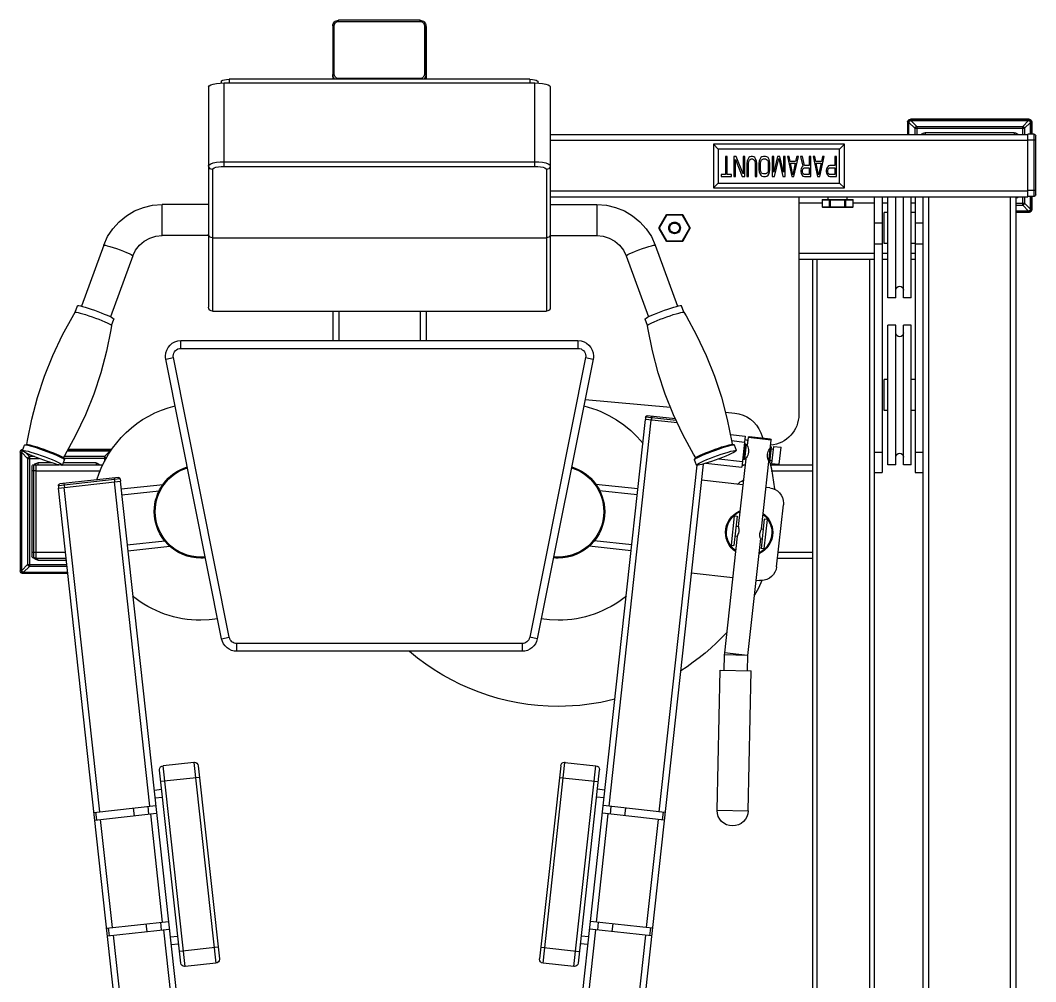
# Model space of a CAD drawing. Header units: millimetres. Extents: x 24547 to 62889, y 34568 to 56011.
# Drawn here: x 42388 to 43145, y 47737 to 48455 of the extents above; entities that cross this region are included whole.
import ezdxf

# ---------------------------------------------------------------- set-up
doc = ezdxf.new("R2010")
doc.units = ezdxf.units.MM

# ---------------------------------------------------------------- blocks, each defined once
blk = doc.blocks.new('A$C09155A46')
for points in [[(194.34, 1190.45), (194.41, 1191.13), (194.62, 1191.8), (194.95, 1192.41), (195.4, 1192.94), (195.94, 1193.39), (196.57, 1193.71), (197.26, 1193.91), (197.96, 1193.98)], [(248.69, 1193.98), (197.96, 1193.98)], [(197.96, 1193.27), (197.96, 1193.98)], [(248.69, 1193.98), (249.39, 1193.91), (250.07, 1193.71), (250.71, 1193.39), (251.26, 1192.94), (251.7, 1192.41), (252.04, 1191.8), (252.23, 1191.14), (252.31, 1190.45)], [(248.69, 1193.27), (248.69, 1193.98)], [(194.34, 1190.45), (194.39, 1190.53), (194.53, 1190.6), (194.74, 1190.65), (195.01, 1190.69), (195.31, 1190.7)], [(194.34, 1190.45), (194.34, 1159.75)], [(195.31, 1190.7), (195.36, 1191.2), (195.51, 1191.68), (195.76, 1192.12), (196.09, 1192.51), (196.49, 1192.83), (196.95, 1193.07), (197.44, 1193.22), (197.96, 1193.27)], [(195.31, 1160.37), (195.31, 1190.7)], [(197.96, 1193.27), (248.69, 1193.27)], [(248.69, 1193.27), (249.2, 1193.22), (249.71, 1193.07), (250.16, 1192.83), (250.57, 1192.51), (250.89, 1192.12), (251.14, 1191.68), (251.3, 1191.2), (251.35, 1190.7)], [(251.35, 1190.7), (251.35, 1160.37)], [(251.35, 1190.7), (251.65, 1190.69), (251.91, 1190.65), (252.13, 1190.6), (252.26, 1190.53), (252.31, 1190.45)], [(252.26, 1190.89), (252.31, 1190.76)], [(252.31, 1190.76), (252.4, 1189.98)], [(252.31, 1190.45), (252.31, 1159.75)], [(252.4, 1189.98), (252.4, 1157.31)], [(124.99, 1156.06), (125.23, 1156.45), (125.91, 1156.8), (126.98, 1157.07), (128.33, 1157.25), (129.83, 1157.31)], [(124.99, 1156.06), (124.99, 1155.01)], [(317.03, 1157.31), (129.83, 1157.31)], [(129.83, 1157.31), (129.83, 1155.07)], [(194.34, 1160.12), (194.39, 1160.2), (194.53, 1160.27), (194.74, 1160.33), (195.01, 1160.36), (195.31, 1160.37)], [(195.83, 1157.31), (195.4, 1157.64), (194.95, 1158.18), (194.62, 1158.78), (194.41, 1159.44), (194.34, 1160.12)], [(194.47, 1158.84), (194.34, 1159.75)], [(194.43, 1159.04), (194.43, 1157.31)], [(195.37, 1157.31), (194.83, 1158), (194.47, 1158.84)], [(195.4, 1157.31), (195.28, 1157.43)], [(197.96, 1157.8), (197.44, 1157.85), (196.95, 1158), (196.49, 1158.24), (196.09, 1158.56), (195.76, 1158.95), (195.51, 1159.39), (195.36, 1159.87), (195.31, 1160.37)], [(248.69, 1157.8), (197.96, 1157.8)], [(197.96, 1157.8), (197.96, 1157.31)], [(251.35, 1160.37), (251.3, 1159.87), (251.14, 1159.39), (250.89, 1158.95), (250.57, 1158.56), (250.16, 1158.24), (249.71, 1158), (249.2, 1157.85), (248.69, 1157.8)], [(248.69, 1157.8), (248.69, 1157.31)], [(252.31, 1160.12), (252.23, 1159.44), (252.04, 1158.78), (251.7, 1158.18), (251.24, 1157.64), (250.83, 1157.31)], [(252.31, 1159.75), (252.18, 1158.84), (251.83, 1158), (251.28, 1157.31)], [(251.35, 1160.37), (251.65, 1160.36), (251.91, 1160.33), (252.13, 1160.27), (252.26, 1160.2), (252.31, 1160.12)], [(252.4, 1159.66), (252.31, 1158.88), (252.05, 1158.14), (251.61, 1157.48), (251.44, 1157.31)], [(317.03, 1157.31), (318.51, 1157.25), (319.86, 1157.07), (320.93, 1156.8), (321.61, 1156.45), (321.86, 1156.06)], [(317.03, 1157.31), (317.03, 1155.07)], [(321.86, 1156.06), (321.86, 1155.01)], [(117.14, 1152.57), (117.47, 1153.22), (118.44, 1153.82), (119.97, 1154.34), (121.97, 1154.73), (124.3, 1154.99), (126.8, 1155.07)], [(117.14, 1152.57), (117.14, 1015.51)], [(126.8, 1155.07), (320.03, 1155.07)], [(126.8, 1103.12), (126.8, 1155.07)], [(320.03, 1155.07), (322.53, 1154.99), (324.86, 1154.73), (326.87, 1154.34), (328.41, 1153.82), (329.37, 1153.22), (329.69, 1152.57)], [(320.03, 1103.12), (320.03, 1155.07)], [(329.69, 1152.57), (329.69, 1015.51)], [(551.91, 1130.76), (552.04, 1131.44), (552.42, 1131.99), (552.97, 1132.36), (553.65, 1132.5)], [(552.59, 1130.76), (551.91, 1130.76)], [(551.91, 1130.76), (551.91, 1122.84)], [(552.59, 1130.76), (552.67, 1131.18), (552.9, 1131.51), (553.24, 1131.74), (553.65, 1131.82)], [(552.59, 1130.76), (552.59, 1122.84)], [(552.78, 1130.5), (552.83, 1130.86), (552.99, 1131.17), (553.24, 1131.42), (553.55, 1131.58), (553.91, 1131.64)], [(627.47, 1132.5), (553.65, 1132.5)], [(553.65, 1132.5), (553.65, 1131.82)], [(553.65, 1131.82), (627.47, 1131.82)], [(553.91, 1131.64), (627.21, 1131.64)], [(553.91, 1131.64), (557.59, 1127.96)], [(627.21, 1131.64), (623.52, 1127.96)], [(627.21, 1131.64), (627.57, 1131.58), (627.89, 1131.42), (628.12, 1131.17), (628.28, 1130.86), (628.34, 1130.5)], [(627.47, 1132.5), (628.15, 1132.36), (628.7, 1131.99), (629.06, 1131.44), (629.2, 1130.76)], [(627.47, 1131.82), (627.47, 1132.5)], [(627.47, 1131.82), (627.88, 1131.74), (628.21, 1131.51), (628.44, 1131.18), (628.52, 1130.76)], [(629.2, 1130.76), (628.52, 1130.76)], [(628.52, 1130.76), (628.52, 1123.13)], [(629.2, 1130.76), (629.2, 1123.13)], [(552.78, 1130.5), (556.45, 1126.82)], [(552.78, 1122.84), (552.78, 1130.5)], [(556.45, 1126.82), (556.54, 1127.16), (556.71, 1127.45), (556.96, 1127.7), (557.26, 1127.88), (557.59, 1127.96)], [(556.45, 1126.82), (624.66, 1126.82)], [(556.45, 1126.82), (556.45, 1122.84)], [(557.59, 1127.96), (623.52, 1127.96)], [(557.59, 1127.96), (557.59, 1122.84)], [(623.52, 1127.96), (623.69, 1127.93), (623.86, 1127.88), (624, 1127.8), (624.16, 1127.7), (624.29, 1127.59), (624.41, 1127.45), (624.5, 1127.31), (624.58, 1127.16), (624.63, 1126.99), (624.66, 1126.82)], [(623.52, 1122.84), (623.52, 1127.96)], [(628.34, 1130.5), (624.66, 1126.82)], [(624.66, 1126.82), (624.66, 1122.84)], [(628.34, 1123.13), (628.34, 1130.5)], [(626.79, 1122.84), (329.69, 1122.84)], [(626.79, 1119.21), (329.69, 1119.21)], [(560.68, 1122.84), (561.07, 1123.34), (561.57, 1123.73), (562.15, 1123.97), (562.78, 1124.05)], [(618.33, 1124.05), (562.78, 1124.05)], [(562.78, 1124.05), (562.78, 1122.84)], [(618.33, 1124.05), (618.96, 1123.97), (619.54, 1123.73), (620.04, 1123.34), (620.42, 1122.84)], [(618.33, 1124.05), (618.33, 1122.84)], [(626.79, 1084.19), (626.79, 1123.13)], [(630.66, 1123.13), (626.79, 1123.13)], [(631.62, 1119.51), (626.79, 1119.51)], [(630.66, 1084.48), (630.66, 1123.13)], [(630.66, 1123.13), (631.03, 1123.06), (631.34, 1122.85), (631.55, 1122.54), (631.62, 1122.16)], [(631.62, 1085.45), (631.62, 1122.16)], [(512.61, 1116.94), (431.14, 1116.94)], [(431.14, 1116.94), (431.14, 1089.78)], [(434.16, 1113.92), (431.14, 1116.94)], [(509.59, 1113.92), (434.16, 1113.92)], [(434.16, 1113.92), (434.16, 1092.79)], [(509.59, 1113.92), (512.61, 1116.94)], [(509.59, 1092.79), (509.59, 1113.92)], [(512.61, 1089.78), (512.61, 1116.94)], [(117.14, 1103.58), (117.47, 1104.22), (118.44, 1104.82), (119.97, 1105.34), (121.97, 1105.74), (124.3, 1105.99), (126.8, 1106.08)], [(126.8, 1106.08), (320.03, 1106.08)], [(320.03, 1106.08), (322.53, 1105.99), (324.86, 1105.74), (326.87, 1105.34), (328.41, 1104.82), (329.37, 1104.22), (329.69, 1103.58)], [(439.76, 1109.4), (438.74, 1109.4)], [(438.74, 1109.4), (438.74, 1098.17)], [(439.76, 1098.17), (439.76, 1109.4)], [(445.37, 1109.4), (443.85, 1109.4)], [(443.85, 1109.4), (443.85, 1096.84)], [(444.86, 1107.53), (449.11, 1096.84)], [(444.86, 1096.84), (444.86, 1107.53)], [(449.63, 1098.44), (445.37, 1109.4)], [(450.65, 1109.4), (449.63, 1109.4)], [(449.63, 1109.4), (449.63, 1098.44)], [(450.65, 1096.84), (450.65, 1109.4)], [(452.18, 1106.46), (452.01, 1105.12)], [(452.52, 1107.53), (452.18, 1106.46)], [(453.2, 1108.59), (452.52, 1107.53)], [(453.03, 1105.12), (453.2, 1106.19)], [(453.87, 1109.13), (453.2, 1108.59)], [(453.2, 1106.19), (453.54, 1106.99)], [(453.54, 1106.99), (454.04, 1107.53)], [(454.73, 1109.4), (453.87, 1109.13)], [(454.04, 1107.53), (454.73, 1107.79)], [(455.41, 1109.4), (454.73, 1109.4)], [(454.73, 1107.79), (455.41, 1107.79)], [(456.26, 1109.13), (455.41, 1109.4)], [(455.41, 1107.79), (456.09, 1107.53)], [(456.09, 1107.53), (456.6, 1106.99)], [(456.93, 1108.59), (456.26, 1109.13)], [(456.6, 1106.99), (456.93, 1106.19)], [(457.62, 1107.53), (456.93, 1108.59)], [(456.93, 1106.19), (457.1, 1105.12)], [(457.96, 1106.46), (457.62, 1107.53)], [(458.13, 1105.12), (457.96, 1106.46)], [(459.66, 1106.46), (459.49, 1105.12)], [(460.01, 1107.53), (459.66, 1106.46)], [(460.68, 1108.59), (460.01, 1107.53)], [(460.51, 1105.12), (460.68, 1106.19)], [(461.36, 1109.13), (460.68, 1108.59)], [(460.68, 1106.19), (461.02, 1106.99)], [(461.02, 1106.99), (461.53, 1107.53)], [(462.21, 1109.4), (461.36, 1109.13)], [(461.53, 1107.53), (462.21, 1107.79)], [(463.57, 1109.4), (462.21, 1109.4)], [(462.21, 1107.79), (463.57, 1107.79)], [(464.42, 1109.13), (463.57, 1109.4)], [(463.57, 1107.79), (464.25, 1107.53)], [(464.25, 1107.53), (464.76, 1106.99)], [(465.1, 1108.59), (464.42, 1109.13)], [(464.76, 1106.99), (465.1, 1106.19)], [(465.79, 1107.53), (465.1, 1108.59)], [(465.1, 1106.19), (465.28, 1105.12)], [(466.13, 1106.46), (465.79, 1107.53)], [(466.3, 1105.12), (466.13, 1106.46)], [(468.68, 1109.4), (467.65, 1109.4)], [(467.65, 1109.4), (467.65, 1096.84)], [(468.68, 1099.51), (468.68, 1109.4)], [(471.06, 1109.4), (468.68, 1099.51)], [(469.19, 1096.84), (471.74, 1108.06)], [(472.42, 1109.4), (471.06, 1109.4)], [(471.74, 1108.06), (474.29, 1096.84)], [(474.8, 1099.51), (472.42, 1109.4)], [(475.83, 1109.4), (474.8, 1109.4)], [(474.8, 1109.4), (474.8, 1099.51)], [(475.83, 1096.84), (475.83, 1109.4)], [(478.2, 1109.4), (477.18, 1109.4)], [(477.18, 1109.4), (479.9, 1096.84)], [(478.87, 1106.19), (478.2, 1109.4)], [(482.29, 1106.19), (478.87, 1106.19)], [(481.26, 1096.84), (483.98, 1109.4)], [(482.96, 1109.4), (482.29, 1106.19)], [(483.98, 1109.4), (482.96, 1109.4)], [(486.53, 1109.4), (485.35, 1109.4)], [(485.35, 1109.4), (486.87, 1103.25)], [(487.9, 1103.78), (486.53, 1109.4)], [(491.8, 1109.4), (490.79, 1109.4)], [(490.79, 1109.4), (490.79, 1103.78)], [(491.8, 1096.84), (491.8, 1109.4)], [(494.19, 1109.4), (493.17, 1109.4)], [(493.17, 1109.4), (495.89, 1096.84)], [(494.86, 1106.19), (494.19, 1109.4)], [(498.28, 1106.19), (494.86, 1106.19)], [(497.25, 1096.84), (499.97, 1109.4)], [(498.95, 1109.4), (498.28, 1106.19)], [(499.97, 1109.4), (498.95, 1109.4)], [(507.62, 1109.4), (506.61, 1109.4)], [(506.61, 1109.4), (506.61, 1103.78)], [(507.62, 1096.84), (507.62, 1109.4)], [(119.56, 1101.24), (118.82, 1101.36), (118.14, 1101.69), (117.61, 1102.2), (117.26, 1102.85), (117.14, 1103.58)], [(119.56, 1101.24), (119.81, 1101.73), (120.53, 1102.18), (121.69, 1102.57), (123.18, 1102.86), (124.93, 1103.05), (126.8, 1103.12)], [(119.56, 1101.24), (119.56, 1013.09)], [(126.8, 1103.12), (320.03, 1103.12)], [(320.03, 1103.12), (321.91, 1103.05), (323.67, 1102.86), (325.16, 1102.57), (326.31, 1102.18), (327.04, 1101.73), (327.29, 1101.24)], [(329.69, 1103.58), (329.58, 1102.85), (329.24, 1102.2), (328.71, 1101.69), (328.03, 1101.36), (327.29, 1101.24)], [(327.29, 1101.24), (327.29, 1013.09)], [(452.01, 1105.12), (452.01, 1096.84)], [(453.03, 1096.84), (453.03, 1105.12)], [(457.1, 1105.12), (457.1, 1096.84)], [(458.13, 1096.84), (458.13, 1105.12)], [(459.49, 1105.12), (459.49, 1101.11)], [(459.49, 1101.11), (459.66, 1099.78)], [(459.66, 1099.78), (460.01, 1098.71)], [(460.51, 1101.11), (460.51, 1105.12)], [(460.68, 1100.04), (460.51, 1101.11)], [(461.02, 1099.24), (460.68, 1100.04)], [(461.53, 1098.71), (461.02, 1099.24)], [(464.76, 1099.24), (464.25, 1098.71)], [(465.1, 1100.04), (464.76, 1099.24)], [(465.28, 1101.11), (465.1, 1100.04)], [(465.28, 1105.12), (465.28, 1101.11)], [(465.79, 1098.71), (466.13, 1099.78)], [(466.13, 1099.78), (466.3, 1101.11)], [(466.3, 1101.11), (466.3, 1105.12)], [(479.06, 1105.12), (482.1, 1105.12)], [(480.58, 1097.9), (479.06, 1105.12)], [(482.1, 1105.12), (480.58, 1097.9)], [(485.68, 1101.65), (485.51, 1100.85)], [(485.51, 1100.85), (485.51, 1099.78)], [(485.51, 1099.78), (485.68, 1098.97)], [(486.19, 1102.72), (485.68, 1101.65)], [(486.87, 1103.25), (486.19, 1102.72)], [(486.53, 1100.58), (486.7, 1101.38)], [(486.53, 1099.78), (486.53, 1100.58)], [(486.7, 1098.97), (486.53, 1099.78)], [(486.7, 1101.38), (487.05, 1101.92)], [(487.05, 1101.92), (487.56, 1102.18)], [(487.56, 1102.18), (490.79, 1102.18)], [(490.79, 1103.78), (487.9, 1103.78)], [(490.79, 1102.18), (490.79, 1098.17)], [(495.05, 1105.12), (498.09, 1105.12)], [(496.57, 1097.9), (495.05, 1105.12)], [(498.09, 1105.12), (496.57, 1097.9)], [(501.5, 1101.65), (501.33, 1100.85)], [(501.33, 1100.85), (501.33, 1099.78)], [(501.33, 1099.78), (501.5, 1098.97)], [(502.01, 1102.72), (501.5, 1101.65)], [(502.69, 1103.52), (502.01, 1102.72)], [(502.35, 1100.58), (502.52, 1101.38)], [(502.35, 1099.78), (502.35, 1100.58)], [(502.52, 1098.97), (502.35, 1099.78)], [(502.52, 1101.38), (502.86, 1101.92)], [(503.54, 1103.78), (502.69, 1103.52)], [(502.86, 1101.92), (503.38, 1102.18)], [(503.38, 1102.18), (506.61, 1102.18)], [(506.61, 1103.78), (503.54, 1103.78)], [(506.61, 1102.18), (506.61, 1098.17)], [(434.16, 1092.79), (431.14, 1089.78)], [(434.16, 1092.79), (509.59, 1092.79)], [(438.74, 1098.17), (436.02, 1098.17)], [(436.02, 1098.17), (436.02, 1096.84)], [(436.02, 1096.84), (442.48, 1096.84)], [(442.48, 1098.17), (439.76, 1098.17)], [(442.48, 1096.84), (442.48, 1098.17)], [(443.85, 1096.84), (444.86, 1096.84)], [(449.11, 1096.84), (450.65, 1096.84)], [(452.01, 1096.84), (453.03, 1096.84)], [(457.1, 1096.84), (458.13, 1096.84)], [(460.01, 1098.71), (460.68, 1097.64)], [(460.68, 1097.64), (461.36, 1097.1)], [(461.36, 1097.1), (462.21, 1096.84)], [(462.21, 1098.44), (461.53, 1098.71)], [(463.57, 1098.44), (462.21, 1098.44)], [(462.21, 1096.84), (463.57, 1096.84)], [(464.25, 1098.71), (463.57, 1098.44)], [(463.57, 1096.84), (464.42, 1097.1)], [(464.42, 1097.1), (465.1, 1097.64)], [(465.1, 1097.64), (465.79, 1098.71)], [(467.65, 1096.84), (469.19, 1096.84)], [(474.29, 1096.84), (475.83, 1096.84)], [(479.9, 1096.84), (481.26, 1096.84)], [(485.68, 1098.97), (486.19, 1097.9)], [(486.19, 1097.9), (486.87, 1097.1)], [(487.05, 1098.44), (486.7, 1098.97)], [(486.87, 1097.1), (487.73, 1096.84)], [(487.56, 1098.17), (487.05, 1098.44)], [(490.79, 1098.17), (487.56, 1098.17)], [(487.73, 1096.84), (491.8, 1096.84)], [(495.89, 1096.84), (497.25, 1096.84)], [(501.5, 1098.97), (502.01, 1097.9)], [(502.01, 1097.9), (502.69, 1097.1)], [(502.86, 1098.44), (502.52, 1098.97)], [(502.69, 1097.1), (503.54, 1096.84)], [(503.38, 1098.17), (502.86, 1098.44)], [(506.61, 1098.17), (503.38, 1098.17)], [(503.54, 1096.84), (507.62, 1096.84)], [(509.59, 1092.79), (512.61, 1089.78)], [(626.79, 1087.83), (329.69, 1087.83)], [(431.14, 1089.78), (512.61, 1089.78)], [(631.62, 1088.11), (626.79, 1088.11)], [(329.69, 1084.19), (626.79, 1084.19)], [(484.28, 1084.19), (484.28, 948.93)], [(484.28, 1080.57), (498.77, 1080.57)], [(499.06, 1082.55), (498.77, 1082.26)], [(498.77, 1082.26), (498.77, 1078.01)], [(498.85, 1082.26), (499.1, 1082.55)], [(498.85, 1082.26), (518.01, 1082.26)], [(499.1, 1082.55), (517.77, 1082.55)], [(502.49, 1082.55), (502.49, 1084.19)], [(503.64, 1082.55), (503.39, 1082.26)], [(503.39, 1078.01), (503.39, 1082.26)], [(503.89, 1077.72), (503.89, 1082.55)], [(512.96, 1077.72), (512.96, 1082.55)], [(513.5, 1082.26), (513.25, 1082.55)], [(513.5, 1078.01), (513.5, 1082.26)], [(514.38, 1082.55), (514.38, 1084.19)], [(517.77, 1082.55), (518.01, 1082.26)], [(517.81, 1082.55), (518.11, 1082.26)], [(518.01, 1078.01), (518.01, 1082.26)], [(518.11, 1080.57), (531.37, 1080.57)], [(531.37, 186.86), (531.37, 1084.19)], [(536.22, 1084.19), (536.22, 912.7)], [(536.22, 1080.57), (539.73, 1080.57)], [(539.73, 1021.39), (539.73, 1084.19)], [(544.56, 1021.39), (544.56, 1084.19)], [(549.39, 1021.39), (549.39, 1084.19)], [(554.23, 1021.39), (554.23, 1084.19)], [(554.23, 1080.57), (556.74, 1080.57)], [(556.74, 1084.19), (556.74, 912.7)], [(561.57, 191.19), (561.57, 1084.19)], [(565.2, 195.34), (565.2, 1084.19)], [(615.91, 196.15), (615.91, 1084.19)], [(619.54, 195.56), (619.54, 1084.19)], [(620.42, 1084.19), (620.04, 1083.69), (619.54, 1083.31)], [(619.54, 1080.21), (624.66, 1080.21)], [(623.52, 1079.08), (623.52, 1084.19)], [(624.58, 1079.88), (624.66, 1080.21)], [(624.66, 1084.19), (624.66, 1080.21)], [(624.66, 1080.21), (628.34, 1076.54)], [(630.66, 1084.48), (626.79, 1084.48)], [(628.34, 1076.54), (628.34, 1084.48)], [(628.52, 1084.48), (628.52, 1076.27)], [(629.2, 1084.48), (629.2, 1076.27)], [(631.62, 1085.45), (631.55, 1085.07), (631.34, 1084.76), (631.03, 1084.56), (630.66, 1084.48)], [(51.85, 1054.11), (54.28, 1059.46), (57.51, 1064.38), (61.44, 1068.76), (66, 1072.49), (71.07, 1075.48), (76.54, 1077.67), (82.28, 1079), (88.16, 1079.45)], [(117.14, 1079.45), (88.16, 1079.45)], [(88.16, 1060.17), (88.16, 1079.45)], [(329.69, 1079.45), (358.68, 1079.45)], [(358.68, 1079.45), (364.56, 1079), (370.31, 1077.67), (375.78, 1075.48), (380.85, 1072.49), (385.41, 1068.76), (389.34, 1064.38), (392.56, 1059.46), (394.99, 1054.11)], [(358.68, 1079.45), (358.68, 1060.17)], [(498.77, 1078.01), (499.06, 1077.72)], [(498.85, 1078.01), (518.01, 1078.01)], [(498.85, 1078.01), (499.1, 1077.72)], [(499.1, 1077.72), (517.77, 1077.72)], [(503.64, 1077.72), (503.39, 1078.01)], [(513.5, 1078.01), (513.25, 1077.72)], [(517.77, 1077.72), (518.01, 1078.01)], [(518.07, 1077.97), (517.81, 1077.72)], [(537.42, 1055.21), (537.42, 1074.53)], [(539.73, 1074.53), (537.42, 1074.53)], [(556.74, 1074.53), (554.23, 1074.53)], [(619.54, 1079.08), (623.52, 1079.08)], [(627.21, 1075.4), (619.54, 1075.4)], [(619.54, 1075.21), (627.47, 1075.21)], [(627.47, 1074.53), (619.54, 1074.53)], [(624.58, 1079.88), (624.41, 1079.58), (624.16, 1079.34), (623.86, 1079.16), (623.52, 1079.08)], [(623.52, 1079.08), (627.21, 1075.4)], [(628.34, 1076.54), (628.28, 1076.17), (628.12, 1075.86), (627.89, 1075.61), (627.57, 1075.46), (627.21, 1075.4)], [(628.52, 1076.27), (628.44, 1075.86), (628.21, 1075.52), (627.88, 1075.29), (627.47, 1075.21)], [(629.2, 1076.27), (629.06, 1075.59), (628.7, 1075.04), (628.15, 1074.67), (627.47, 1074.53)], [(627.47, 1074.53), (627.47, 1075.21)], [(629.2, 1076.27), (628.52, 1076.27)], [(397.39, 1065.16), (401.95, 1073.03)], [(397.65, 1065.01), (402.19, 1072.89)], [(401.95, 1073.03), (402.16, 1073.25), (402.44, 1073.32)], [(402.19, 1072.89), (401.95, 1073.03)], [(402.19, 1072.89), (402.3, 1073), (402.44, 1073.03)], [(402.44, 1073.32), (411.52, 1073.32)], [(402.44, 1073.32), (402.44, 1073.03)], [(402.44, 1073.03), (411.52, 1073.03)], [(411.52, 1073.33), (411.82, 1073.24), (412.05, 1073.02)], [(411.52, 1073.03), (411.52, 1073.32)], [(411.52, 1073.03), (411.68, 1072.99), (411.79, 1072.87)], [(412.05, 1073.02), (411.79, 1072.87)], [(411.79, 1072.87), (416.32, 1065.03)], [(412.05, 1073.02), (416.57, 1065.18)], [(531.37, 1068.15), (536.22, 1068.15)], [(556.74, 1068.15), (561.57, 1068.15)], [(397.39, 1064.58), (397.33, 1064.72), (397.31, 1064.87), (397.33, 1065.02), (397.39, 1065.16)], [(397.39, 1065.16), (397.65, 1065.01)], [(397.65, 1064.73), (397.39, 1064.58)], [(401.95, 1056.71), (397.39, 1064.58)], [(397.65, 1064.73), (397.62, 1064.79), (397.61, 1064.87), (397.62, 1064.95), (397.65, 1065.01)], [(402.19, 1056.85), (397.65, 1064.73)], [(416.32, 1064.71), (411.79, 1056.88)], [(416.57, 1064.56), (412.05, 1056.73)], [(416.32, 1065.03), (416.57, 1065.18)], [(416.32, 1065.03), (416.35, 1064.96), (416.36, 1064.87), (416.35, 1064.78), (416.32, 1064.71)], [(416.57, 1064.56), (416.32, 1064.71)], [(416.57, 1065.18), (416.63, 1065.03), (416.66, 1064.87), (416.63, 1064.71), (416.57, 1064.56)], [(70, 1047.48), (71.71, 1051), (74.11, 1054.1), (77.08, 1056.66), (80.51, 1058.56), (84.26, 1059.73), (88.16, 1060.13)], [(117.14, 1060.13), (88.16, 1060.13)], [(119.56, 1058.73), (118.82, 1058.84), (118.15, 1059.15), (117.61, 1059.65), (117.27, 1060.27), (117.14, 1060.96)], [(119.56, 1058.73), (327.29, 1058.73)], [(329.69, 1060.96), (329.58, 1060.27), (329.24, 1059.65), (328.69, 1059.15), (328.03, 1058.84), (327.29, 1058.73)], [(329.69, 1060.13), (358.68, 1060.13)], [(358.68, 1060.13), (362.59, 1059.73), (366.33, 1058.56), (369.76, 1056.66), (372.74, 1054.1), (375.12, 1051), (376.84, 1047.48)], [(401.95, 1056.71), (402.19, 1056.85)], [(402.44, 1056.42), (402.16, 1056.5), (401.95, 1056.71)], [(402.44, 1056.71), (402.3, 1056.74), (402.19, 1056.85)], [(411.52, 1056.71), (402.44, 1056.71)], [(402.44, 1056.71), (402.44, 1056.42)], [(411.52, 1056.42), (402.44, 1056.42)], [(411.79, 1056.88), (411.68, 1056.75), (411.52, 1056.71)], [(412.05, 1056.73), (411.82, 1056.5), (411.52, 1056.42)], [(411.52, 1056.71), (411.52, 1056.42)], [(411.79, 1056.88), (412.05, 1056.73)], [(531.37, 1054.94), (536.22, 1054.94)], [(539.73, 1055.21), (537.42, 1055.21)], [(556.74, 1055.21), (554.23, 1055.21)], [(556.74, 1054.94), (561.57, 1054.94)], [(51.85, 1054.11), (38.01, 1016.22)], [(51.85, 1054.11), (52.11, 1054.19), (52.89, 1054.1), (54.13, 1053.82), (55.77, 1053.36), (57.7, 1052.75), (59.83, 1052.03), (62.02, 1051.24), (64.15, 1050.42), (66.08, 1049.62), (67.72, 1048.89), (68.97, 1048.27), (69.74, 1047.8), (70.01, 1047.5)], [(376.84, 1047.5), (377.1, 1047.8), (377.89, 1048.27), (379.12, 1048.89), (380.76, 1049.62), (382.7, 1050.42), (384.83, 1051.24), (387.01, 1052.03), (389.13, 1052.75), (391.07, 1053.36), (392.72, 1053.82), (393.95, 1054.1), (394.73, 1054.19), (394.99, 1054.11)], [(394.99, 1054.11), (408.83, 1016.22)], [(484.28, 1049.17), (531.37, 1049.17)], [(536.22, 1049.17), (539.73, 1049.17)], [(554.23, 1049.17), (556.74, 1049.17)], [(70, 1047.48), (56.16, 1009.59)], [(376.84, 1047.48), (390.68, 1009.59)], [(484.28, 1045.55), (531.37, 1045.55)], [(492.74, 1045.55), (492.74, 195.34)], [(495.75, 195.34), (495.75, 1045.55)], [(528.37, 195.34), (528.37, 1045.55)], [(536.22, 1045.55), (539.73, 1045.55)], [(554.23, 1045.55), (556.74, 1045.55)], [(544.56, 1026.22), (544.75, 1027.17), (545.27, 1027.93), (546.04, 1028.45), (546.99, 1028.64), (547.92, 1028.45), (548.69, 1027.93), (549.2, 1027.17), (549.39, 1026.22)], [(544.56, 1021.39), (539.73, 1021.39)], [(554.23, 1021.39), (549.39, 1021.39)], [(15.07, 972.72), (20.22, 985.6), (26.28, 998.45), (33.28, 1011.15), (34.05, 1012.44)], [(34.06, 1012.45), (35.54, 1016.5)], [(34.3, 1012.53), (34.06, 1012.45)], [(34.3, 1012.53), (34.94, 1012.49), (35.93, 1012.3), (37.24, 1011.97), (38.83, 1011.52), (40.65, 1010.96), (42.62, 1010.31), (44.68, 1009.6), (46.78, 1008.83), (48.82, 1008.05), (50.76, 1007.27), (52.5, 1006.53), (54, 1005.85), (55.22, 1005.25), (56.09, 1004.75), (56.61, 1004.38)], [(35.54, 1016.5), (35.79, 1016.6), (36.43, 1016.56), (37.42, 1016.37), (38.73, 1016.04), (40.31, 1015.6), (42.13, 1015.04), (44.1, 1014.38), (46.17, 1013.66), (48.26, 1012.9), (50.31, 1012.12), (52.24, 1011.34), (53.99, 1010.6), (55.49, 1009.92), (56.7, 1009.32), (57.59, 1008.83), (58.09, 1008.45), (58.22, 1008.21)], [(119.56, 1013.09), (118.62, 1013.28), (117.85, 1013.8), (117.33, 1014.57), (117.14, 1015.51)], [(119.56, 1013.09), (327.29, 1013.09)], [(194.43, 1013.09), (194.43, 994.82)], [(198.07, 1013.09), (198.07, 994.82)], [(248.77, 1013.09), (248.77, 994.82)], [(252.4, 1013.09), (252.4, 994.82)], [(329.69, 1015.51), (329.5, 1014.57), (328.99, 1013.8), (328.22, 1013.28), (327.29, 1013.09)], [(388.61, 1008.21), (388.74, 1008.45), (389.27, 1008.83), (390.14, 1009.32), (391.35, 1009.92), (392.86, 1010.6), (394.6, 1011.34), (396.53, 1012.12), (398.57, 1012.9), (400.67, 1013.66), (402.74, 1014.38), (404.72, 1015.04), (406.53, 1015.6), (408.12, 1016.04), (409.43, 1016.37), (410.41, 1016.56), (411.05, 1016.6), (411.31, 1016.5)], [(390.23, 1004.38), (390.75, 1004.75), (391.62, 1005.25), (392.83, 1005.85), (394.34, 1006.53), (396.09, 1007.27), (398.01, 1008.05), (400.07, 1008.83), (402.16, 1009.6), (404.23, 1010.31), (406.21, 1010.96), (408.01, 1011.52), (409.6, 1011.97), (410.92, 1012.3), (411.91, 1012.49), (412.55, 1012.53)], [(412.78, 1012.45), (411.31, 1016.5)], [(412.78, 1012.45), (412.55, 1012.53)], [(412.79, 1012.44), (414.16, 1010.13), (420.65, 998.27)], [(56.74, 1004.15), (56.61, 1004.38)], [(56.75, 1004.15), (58.22, 1008.21)], [(390.1, 1004.15), (388.61, 1008.21)], [(390.23, 1004.38), (390.1, 1004.15)], [(539.73, 917.53), (539.73, 1004.49)], [(544.56, 1004.49), (539.73, 1004.49)], [(544.56, 917.53), (544.56, 1004.49)], [(549.39, 917.53), (549.39, 1004.49)], [(554.23, 1004.49), (549.39, 1004.49)], [(554.23, 917.53), (554.23, 1004.49)], [(56.74, 1004.14), (56.3, 1001.5), (53.61, 988.25), (50.03, 974.76), (45.65, 961.55)], [(401.19, 961.55), (396.83, 974.71), (393.18, 988.45), (390.35, 1002.66), (390.1, 1004.14)], [(420.65, 998.27), (426.61, 985.64), (431.78, 972.72)], [(549.39, 999.66), (549.2, 998.72), (548.69, 997.95), (547.92, 997.43), (546.99, 997.24), (546.04, 997.43), (545.27, 997.95), (544.75, 998.72), (544.56, 999.66)], [(90.48, 983.27), (90.33, 984.21), (90.29, 985.16), (90.48, 987.11), (91.05, 988.92), (91.94, 990.56), (93.12, 991.99), (94.55, 993.17), (96.19, 994.07), (98, 994.63), (99.95, 994.82)], [(99.95, 994.82), (346.89, 994.82)], [(99.95, 989.99), (99.95, 994.82)], [(346.89, 994.82), (348.84, 994.63), (350.66, 994.07), (352.3, 993.17), (353.73, 991.99), (354.91, 990.56), (355.8, 988.92), (356.36, 987.11), (356.56, 985.16), (356.51, 984.21), (356.37, 983.27)], [(346.89, 994.82), (346.89, 989.99)], [(95.21, 984.22), (95.14, 984.69), (95.12, 985.16), (95.22, 986.14), (95.5, 987.04), (95.94, 987.87), (96.53, 988.58), (97.25, 989.17), (98.07, 989.61), (98.97, 989.9), (99.95, 989.99)], [(99.95, 989.99), (346.89, 989.99)], [(346.89, 989.99), (347.87, 989.9), (348.78, 989.61), (349.6, 989.17), (350.31, 988.58), (350.9, 987.87), (351.35, 987.04), (351.63, 986.14), (351.73, 985.16), (351.7, 984.69), (351.63, 984.22)], [(90.48, 983.27), (95.21, 984.22)], [(125.25, 809.36), (90.48, 983.27)], [(129.99, 810.31), (95.21, 984.22)], [(351.63, 984.22), (316.86, 810.31)], [(356.37, 983.27), (321.58, 809.36)], [(351.63, 984.22), (356.37, 983.27)], [(4, 930.24), (4.41, 932.76), (7.1, 946.02), (10.68, 959.51), (15.07, 972.72)], [(431.78, 972.72), (436.14, 959.56), (439.79, 945.82), (442.62, 931.61), (442.85, 930.24)], [(537.42, 951.35), (537.42, 970.67)], [(539.73, 970.67), (537.42, 970.67)], [(556.74, 970.67), (554.23, 970.67)], [(45.65, 961.55), (40.5, 948.67), (34.43, 935.82), (27.44, 923.13), (26.73, 921.93)], [(420.12, 921.93), (418.81, 924.14), (412.31, 936), (406.36, 948.62), (401.19, 961.55)], [(47.61, 908.23), (49.05, 912.45), (50.75, 916.54), (52.69, 920.48), (54.88, 924.27), (57.3, 927.89), (59.94, 931.34), (62.79, 934.61), (65.84, 937.69), (69.09, 940.56), (72.51, 943.23), (76.1, 945.67), (79.85, 947.88), (83.76, 949.86), (87.8, 951.58), (91.98, 953.05), (96.27, 954.25)], [(96.27, 954.25), (96.27, 954.25)], [(350.57, 954.25), (353.27, 953.53), (355.94, 952.7), (358.56, 951.76), (361.14, 950.72), (366.14, 948.34), (370.93, 945.55), (375.47, 942.38), (379.74, 938.85), (383.72, 934.96), (387.39, 930.74)], [(351.35, 958.18), (404.47, 953.35)], [(388.97, 947.22), (389.07, 947.56), (389.28, 947.83), (389.58, 948.02), (389.93, 948.08), (389.98, 948.08), (390.03, 948.07)], [(407.52, 946.16), (390.03, 948.07)], [(392.68, 947.79), (392.42, 945.38)], [(392.87, 947.76), (392.6, 945.36)], [(438.61, 950.24), (444.37, 949.72)], [(444.37, 949.71), (447.06, 949.28), (449.63, 948.48), (452.03, 947.35), (454.25, 945.91), (456.25, 944.17), (458.01, 942.17), (459.47, 939.93), (460.63, 937.46)], [(484.28, 948.93), (484.19, 947.08), (483.93, 945.28), (483.51, 943.53), (482.94, 941.85), (482.21, 940.24), (481.35, 938.71), (480.36, 937.27), (479.24, 935.92), (478.01, 934.68), (476.66, 933.56), (475.22, 932.56), (473.68, 931.69), (472.06, 930.96), (470.36, 930.38), (468.59, 929.95), (466.75, 929.7)], [(539.73, 951.35), (537.42, 951.35)], [(556.74, 951.35), (554.23, 951.35)], [(330.07, 408.5), (388.9, 945.77)], [(366.22, 705.27), (392.52, 945.37)], [(388.97, 947.22), (388.81, 945.78)], [(408.73, 943.59), (388.81, 945.78)], [(408.01, 945.13), (388.97, 947.22)], [(441.67, 936.34), (450.93, 935.33)], [(450.93, 935.33), (448.83, 916.12)], [(453.31, 935.07), (452.68, 934.56)], [(466.57, 933.62), (453.31, 935.07)], [(460.63, 937.46), (461.26, 935.83), (461.86, 934.19)], [(1.36, 926.47), (2.6, 929.86)], [(2.77, 929.96), (2.6, 929.86)], [(2.77, 929.96), (4.13, 930.22)], [(2.77, 929.96), (2.88, 929.98), (3.57, 929.92), (4.66, 929.72), (6.11, 929.36), (7.86, 928.87), (9.85, 928.25), (12.02, 927.53), (14.3, 926.75), (16.6, 925.9), (18.85, 925.04), (20.97, 924.19), (22.9, 923.37), (24.55, 922.62), (25.88, 921.97), (26.84, 921.42), (27.41, 921.01), (27.49, 920.92)], [(4.13, 930.22), (4.24, 930.23), (4.87, 930.18), (5.85, 929.99), (7.17, 929.68), (8.76, 929.22), (10.57, 928.66), (12.55, 928.01), (14.62, 927.29), (16.71, 926.52), (18.76, 925.74), (20.68, 924.97), (22.43, 924.23), (23.94, 923.54), (25.15, 922.95), (26.02, 922.46), (26.54, 922.08), (26.61, 922.01)], [(387.38, 930.74), (387.39, 930.74)], [(419.36, 920.92), (419.43, 921.01), (419.99, 921.42), (420.96, 921.97), (422.3, 922.62), (423.95, 923.37), (425.88, 924.19), (427.99, 925.04), (430.24, 925.9), (432.55, 926.75), (434.83, 927.53), (437, 928.25), (438.99, 928.87), (440.74, 929.36), (442.18, 929.72), (443.28, 929.92), (443.97, 929.98), (444.08, 929.96)], [(420.23, 922.01), (420.31, 922.08), (420.83, 922.46), (421.7, 922.95), (422.91, 923.54), (424.41, 924.23), (426.17, 924.97), (428.09, 925.74), (430.14, 926.52), (432.23, 927.29), (434.29, 928.01), (436.27, 928.66), (438.09, 929.22), (439.68, 929.68), (440.98, 929.99), (441.97, 930.18), (442.61, 930.23), (442.72, 930.22)], [(442.42, 932.6), (450.54, 931.72)], [(444.08, 929.96), (442.72, 930.22)], [(444.24, 929.86), (444.08, 929.96)], [(445.49, 926.47), (444.24, 929.86)], [(449.94, 920.86), (451, 930.46)], [(450.28, 929.33), (450.87, 929.26)], [(450.91, 929.61), (450.31, 929.61)], [(451.61, 930.4), (450.57, 920.8)], [(450.71, 933.26), (451.62, 933.07), (452.49, 932.77)], [(451.61, 930.4), (451, 930.46)], [(452.14, 929.71), (451.54, 929.77)], [(452.68, 934.56), (452.14, 929.73)], [(452.16, 929.71), (452.18, 929.62)], [(452.18, 929.62), (452.33, 929.28)], [(452.33, 929.28), (452.53, 928.75)], [(452.53, 928.75), (452.77, 928.03), (452.96, 927.2), (453.07, 926.28)], [(467.08, 932.98), (452.68, 934.56)], [(461.02, 877.74), (467.08, 932.98)], [(466.17, 919.08), (467.21, 928.69)], [(466.57, 933.62), (467.08, 932.98)], [(466.61, 928.76), (467.21, 928.69)], [(468.46, 929.04), (467.31, 918.48)], [(468.46, 929.04), (473.26, 928.51)], [(472.1, 917.95), (473.26, 928.51)], [(0, 925.46), (0.12, 926.1), (0.47, 926.64), (0.98, 927.02), (1.61, 927.19)], [(0, 925.46), (0, 851.64)], [(0, 925.46), (0.68, 925.46)], [(0.68, 925.46), (0.87, 926.06), (1.37, 926.45)], [(0.68, 925.46), (0.68, 851.64)], [(0.87, 925.19), (0.93, 925.56), (1.08, 925.87), (1.32, 926.11), (1.5, 926.2)], [(0.87, 851.91), (0.87, 925.19)], [(4.54, 921.52), (0.87, 925.19)], [(1.36, 926.47), (1.64, 926.58), (2.34, 926.53), (3.43, 926.33), (4.86, 925.97), (6.61, 925.48), (8.61, 924.86), (10.78, 924.14), (13.05, 923.35), (15.36, 922.51), (17.61, 921.65), (19.73, 920.8), (21.65, 919.98), (23.31, 919.23), (24.64, 918.58), (25.61, 918.03), (26.17, 917.62), (26.32, 917.35)], [(26.32, 917.35), (26.04, 917.25), (25.34, 917.29), (24.25, 917.5), (22.81, 917.85), (21.06, 918.35), (19.06, 918.97), (16.89, 919.68), (14.62, 920.48), (12.31, 921.32), (10.06, 922.18), (7.94, 923.03), (6.02, 923.84), (4.36, 924.6), (3.03, 925.25), (2.06, 925.8), (1.5, 926.2), (1.36, 926.47)], [(5.68, 922.66), (3.13, 925.21)], [(4.54, 921.52), (4.57, 921.68), (4.63, 921.85), (4.71, 922.01), (4.8, 922.15), (4.92, 922.28), (5.05, 922.4), (5.2, 922.49), (5.35, 922.57), (5.51, 922.62), (5.68, 922.66)], [(5.68, 922.66), (5.68, 854.44)], [(8.87, 922.66), (5.68, 922.66)], [(52.29, 922.66), (27.16, 922.66)], [(29.2, 926.33), (55.96, 926.33)], [(56.23, 926.52), (29.3, 926.52)], [(56.23, 927.2), (29.68, 927.2)], [(55.96, 926.33), (52.29, 922.66)], [(52.29, 922.66), (52.62, 922.57), (52.92, 922.4), (53.17, 922.15), (53.34, 921.85), (53.43, 921.52)], [(52.29, 922.66), (52.29, 919.57)], [(56.26, 926.28), (55.96, 926.33)], [(56.23, 927.2), (56.5, 927.17), (56.77, 927.11)], [(56.23, 926.52), (56.23, 927.2)], [(56.39, 926.51), (56.31, 926.51), (56.23, 926.52)], [(56.39, 926.5), (56.39, 926.51)], [(420.53, 917.35), (420.67, 917.62), (421.23, 918.03), (422.21, 918.58), (423.54, 919.23), (425.19, 919.98), (427.1, 920.8), (429.24, 921.65), (431.48, 922.51), (433.78, 923.35), (436.06, 924.14), (438.24, 924.86), (440.23, 925.48), (441.97, 925.97), (443.42, 926.33), (444.51, 926.53), (445.2, 926.58), (445.49, 926.47)], [(445.49, 926.47), (445.35, 926.2), (444.77, 925.8), (443.81, 925.25), (442.48, 924.6), (440.83, 923.84), (438.9, 923.03), (436.78, 922.18), (434.53, 921.32), (432.23, 920.48), (429.95, 919.68), (427.78, 918.97), (425.79, 918.35), (424.03, 917.85), (422.6, 917.5), (421.5, 917.29), (420.81, 917.25), (420.53, 917.35)], [(451.82, 922.2), (451.5, 921.72)], [(453.03, 925.38), (452.86, 924.49), (452.57, 923.63), (452.21, 922.85), (451.82, 922.21)], [(453.07, 926.28), (453.03, 925.38)], [(465.23, 920.73), (465.01, 921.45), (464.81, 922.28), (464.71, 923.2), (464.73, 924.1)], [(464.73, 924.1), (464.9, 924.98), (465.2, 925.85), (465.57, 926.63)], [(465.57, 926.63), (465.96, 927.28)], [(465.96, 927.28), (466.27, 927.76)], [(466.27, 927.76), (466.48, 928.06)], [(467.08, 927.49), (468.28, 927.36)], [(531.37, 925.42), (536.22, 925.42)], [(544.56, 922.36), (544.75, 923.3), (545.27, 924.07), (546.04, 924.59), (546.99, 924.78), (547.92, 924.59), (548.69, 924.07), (549.2, 923.3), (549.39, 922.36)], [(556.74, 925.42), (561.57, 925.42)], [(4.54, 921.52), (4.54, 855.58)], [(4.54, 921.52), (11.78, 921.52)], [(7.25, 916.67), (7.32, 917.04), (7.53, 917.35), (7.83, 917.56), (8.21, 917.63)], [(7.25, 916.67), (7.25, 860.63)], [(8.21, 917.63), (8.21, 859.66)], [(8.21, 917.63), (9.66, 917.63)], [(8.84, 917.64), (9.23, 918.1), (9.71, 918.45), (10.27, 918.66), (10.87, 918.74)], [(9.66, 917.63), (9.66, 859.56)], [(9.66, 917.53), (24.11, 917.53)], [(19.79, 918.74), (10.87, 918.74)], [(10.87, 918.74), (10.87, 917.53)], [(26.32, 917.35), (27.55, 920.74)], [(26.38, 917.53), (51.3, 917.53)], [(27.49, 920.92), (26.61, 922.01)], [(47.1, 918.74), (26.82, 918.74)], [(53.43, 921.52), (27.01, 921.52)], [(27.55, 920.74), (27.49, 920.92)], [(47.1, 918.74), (47.73, 918.66), (48.31, 918.42), (48.8, 918.04), (49.19, 917.53)], [(47.1, 918.74), (47.1, 917.53)], [(49.19, 917.53), (49.19, 917.53)], [(115.18, 859.71), (113.75, 859.6), (112.31, 859.56), (109.35, 859.71), (106.47, 860.15), (103.7, 860.87), (101.03, 861.84), (98.5, 863.07), (96.11, 864.52), (93.88, 866.19), (91.82, 868.06), (89.95, 870.12), (88.28, 872.35), (86.83, 874.74), (85.61, 877.27), (84.63, 879.93), (83.92, 882.71), (83.48, 885.59), (83.33, 888.55), (83.42, 890.92), (83.71, 893.25), (84.18, 895.53), (84.82, 897.74), (85.63, 899.88), (86.61, 901.95), (87.74, 903.92), (89.02, 905.8), (90.45, 907.57), (92.01, 909.23), (93.7, 910.77), (95.51, 912.17), (97.44, 913.43), (99.48, 914.54), (101.63, 915.49), (103.87, 916.28)], [(103.87, 916.28), (103.87, 916.28)], [(342.98, 916.28), (345.22, 915.49), (347.36, 914.54), (349.4, 913.43), (351.33, 912.17), (353.14, 910.77), (354.83, 909.23), (356.39, 907.57), (357.82, 905.8), (359.1, 903.92), (360.23, 901.95), (361.2, 899.88), (362.02, 897.74), (362.66, 895.53), (363.13, 893.25), (363.41, 890.92), (363.51, 888.55), (363.36, 885.59), (362.92, 882.71), (362.21, 879.93), (361.23, 877.27), (360.01, 874.74), (358.56, 872.35), (356.89, 870.12), (355.02, 868.06), (352.96, 866.19), (350.73, 864.52), (348.34, 863.07), (345.81, 861.84), (343.14, 860.87), (340.37, 860.15), (337.49, 859.71), (334.53, 859.56), (333.1, 859.6), (331.66, 859.71)], [(424.75, 918.05), (368.48, 404.3)], [(397.42, 701.86), (421.01, 917.26)], [(419.36, 920.92), (419.29, 920.74)], [(420.53, 917.35), (419.29, 920.74)], [(419.36, 920.92), (420.23, 922.01)], [(426.49, 918.57), (448.83, 916.12)], [(434.59, 921.34), (449.23, 919.73)], [(451.22, 921.33), (446.62, 879.32)], [(449.62, 917.25), (449.28, 917.16), (448.95, 917.07)], [(448.99, 917.53), (450.49, 917.53)], [(449.5, 922.12), (450.07, 922.06)], [(450.81, 917.64), (449.62, 917.25)], [(450.57, 920.8), (449.94, 920.86)], [(451.22, 921.36), (450.63, 921.42)], [(451.3, 921.43), (451.23, 921.35)], [(451.5, 921.72), (451.3, 921.43)], [(465.44, 920.2), (465.23, 920.73)], [(465.58, 919.86), (465.44, 920.2)], [(465.57, 919.15), (466.17, 919.08)], [(466.3, 920.29), (467.49, 920.16)], [(466.3, 919.12), (467.18, 915.01), (467.93, 910.88), (468.56, 906.73), (469.06, 902.56)], [(466.44, 917.53), (492.74, 917.53)], [(467.31, 918.48), (472.1, 917.95)], [(544.56, 917.53), (539.73, 917.53)], [(554.23, 917.53), (549.39, 917.53)], [(7.25, 914), (9.66, 914)], [(9.66, 913.91), (49.81, 913.91)], [(61.02, 909.66), (24.53, 905.66)], [(61.02, 909.66), (61.07, 909.66), (61.12, 909.66), (61.47, 909.6), (61.77, 909.42), (61.98, 909.14), (62.08, 908.8)], [(115.07, 860.27), (113.69, 860.18), (112.31, 860.14), (109.41, 860.29), (106.59, 860.72), (103.87, 861.42), (101.26, 862.38), (98.78, 863.57), (96.43, 865), (94.25, 866.63), (92.23, 868.47), (90.4, 870.48), (88.76, 872.67), (87.34, 875.01), (86.14, 877.5), (85.18, 880.11), (84.48, 882.83), (84.05, 885.65), (83.91, 888.55), (84, 890.87), (84.28, 893.15), (84.74, 895.38), (85.37, 897.54), (86.16, 899.64), (87.11, 901.66), (88.22, 903.6), (89.47, 905.43), (90.86, 907.17), (92.39, 908.79), (94.04, 910.3), (95.81, 911.67), (97.7, 912.91), (99.7, 914), (101.79, 914.93), (103.99, 915.7)], [(342.86, 915.7), (345.05, 914.93), (347.15, 914), (349.14, 912.91), (351.03, 911.67), (352.8, 910.3), (354.45, 908.79), (355.98, 907.17), (357.37, 905.43), (358.62, 903.6), (359.73, 901.66), (360.68, 899.64), (361.48, 897.54), (362.11, 895.38), (362.56, 893.15), (362.84, 890.87), (362.94, 888.55), (362.79, 885.65), (362.36, 882.83), (361.66, 880.11), (360.7, 877.5), (359.51, 875.01), (358.08, 872.67), (356.44, 870.48), (354.61, 868.47), (352.59, 866.63), (350.4, 865), (348.06, 863.57), (345.58, 862.38), (342.97, 861.42), (340.25, 860.72), (337.43, 860.29), (334.53, 860.14), (333.15, 860.18), (331.78, 860.27)], [(467.16, 913.91), (492.74, 913.91)], [(531.37, 912.7), (536.22, 912.7)], [(556.74, 912.7), (561.57, 912.7)], [(23.67, 904.6), (23.66, 904.65), (23.66, 904.7), (23.73, 905.05), (23.91, 905.35), (24.18, 905.56), (24.53, 905.66)], [(62.08, 908.8), (23.67, 904.6)], [(23.67, 904.6), (23.82, 903.16)], [(23.73, 903.14), (62.24, 907.36)], [(27.16, 905.95), (27.43, 903.55)], [(49.43, 701.86), (27.34, 903.54)], [(58.38, 909.37), (58.64, 906.97)], [(80.62, 705.27), (58.54, 906.96)], [(62.08, 908.8), (62.24, 907.36)], [(62.14, 907.36), (116.78, 408.5)], [(62.67, 902.55), (88.83, 905.42)], [(384.17, 902.55), (358.01, 905.42)], [(449.45, 905.12), (423.64, 907.95)], [(446.19, 905.48), (446.95, 906.27), (447.8, 906.96), (448.74, 907.51), (449.75, 907.94)], [(449.75, 907.94), (449.75, 907.94)], [(466.14, 903.3), (463.85, 903.54)], [(466.14, 903.3), (467.92, 902.93), (469.55, 902.26), (471.01, 901.32), (472.28, 900.14), (473.31, 898.75), (474.09, 897.19), (474.58, 895.49), (474.75, 893.69), (474.74, 893.16), (474.69, 892.64)], [(78.36, 404.3), (23.73, 903.14)], [(63.07, 898.94), (86.47, 901.5)], [(383.78, 898.94), (360.37, 901.5)], [(470.49, 854.22), (474.69, 892.64)], [(444.88, 863.62), (443.51, 864.73), (442.29, 865.98), (441.24, 867.35), (440.36, 868.83), (439.67, 870.41), (439.16, 872.06), (438.85, 873.78), (438.74, 875.53), (438.91, 877.71), (439.38, 879.79), (440.14, 881.77), (441.18, 883.61), (442.46, 885.28), (443.98, 886.76), (445.72, 888.01), (447.65, 889)], [(444.89, 863.78), (443.55, 864.88), (442.36, 866.11), (441.34, 867.47), (440.48, 868.93), (439.79, 870.49), (439.3, 872.12), (438.99, 873.8), (438.89, 875.53), (439.04, 877.67), (439.51, 879.73), (440.25, 881.68), (441.27, 883.5), (442.53, 885.15), (444.03, 886.61), (445.74, 887.85), (447.64, 888.84)], [(444.94, 864.23), (443.67, 865.29), (442.55, 866.49), (441.58, 867.8), (440.77, 869.21), (440.13, 870.7), (439.66, 872.26), (439.37, 873.88), (439.28, 875.53), (439.43, 877.59), (439.87, 879.57), (440.57, 881.44), (441.54, 883.19), (442.74, 884.79), (444.16, 886.21), (445.79, 887.42), (447.6, 888.4)], [(444.13, 885.77), (442.13, 867.54)], [(445.93, 885.57), (443.94, 867.34)], [(444.13, 885.77), (445.93, 885.57)], [(462.09, 887.29), (463.41, 886.18), (464.59, 884.94), (465.6, 883.58), (466.45, 882.12), (467.12, 880.56), (467.61, 878.94), (467.91, 877.26), (468.01, 875.53), (467.86, 873.4), (467.4, 871.34), (466.66, 869.38), (465.66, 867.56), (464.4, 865.9), (462.92, 864.43), (461.23, 863.18), (459.34, 862.16)], [(462.08, 887.12), (463.37, 886.03), (464.52, 884.8), (465.51, 883.46), (466.34, 882.01), (467, 880.48), (467.48, 878.88), (467.77, 877.23), (467.87, 875.53), (467.72, 873.43), (467.27, 871.4), (466.54, 869.48), (465.56, 867.68), (464.33, 866.04), (462.87, 864.59), (461.21, 863.34), (459.36, 862.33)], [(462.03, 886.68), (463.25, 885.61), (464.33, 884.43), (465.26, 883.13), (466.04, 881.74), (466.66, 880.27), (467.11, 878.74), (467.39, 877.16), (467.48, 875.53), (467.34, 873.52), (466.91, 871.57), (466.23, 869.71), (465.29, 867.98), (464.13, 866.4), (462.75, 864.98), (461.16, 863.77), (459.39, 862.77)], [(445.27, 879.46), (446.62, 879.31)], [(446.62, 879.31), (446.65, 879.21)], [(446.66, 879.15), (446.74, 878.89)], [(446.74, 878.89), (446.84, 878.39)], [(446.84, 878.39), (446.95, 877.74)], [(462.78, 883.72), (460.79, 865.5)], [(464.59, 883.53), (462.59, 865.3)], [(464.59, 883.53), (462.78, 883.72)], [(445.96, 873.3), (438.01, 800.68)], [(444.6, 873.46), (445.96, 873.31)], [(446.01, 873.4), (445.97, 873.31)], [(446.17, 873.69), (446.04, 873.42)], [(446.39, 874.15), (446.17, 873.69)], [(446.62, 874.77), (446.39, 874.15)], [(446.65, 874.86), (446.62, 874.77)], [(446.95, 876.24), (446.65, 874.86)], [(446.95, 877.74), (446.95, 876.24)], [(460.37, 871.73), (452.42, 799.1)], [(460.05, 874.81), (460.35, 876.18)], [(460.05, 873.3), (460.05, 874.81)], [(460.14, 872.65), (460.05, 873.3)], [(460.25, 872.15), (460.14, 872.65)], [(460.32, 871.89), (460.25, 872.15)], [(460.37, 871.73), (460.33, 871.83)], [(460.35, 876.18), (460.37, 876.27)], [(460.37, 876.27), (460.61, 876.88)], [(460.37, 871.73), (461.45, 871.62)], [(460.61, 876.88), (460.83, 877.35)], [(460.83, 877.35), (460.96, 877.62)], [(460.97, 877.64), (461.02, 877.74)], [(461.02, 877.74), (462.12, 877.62)], [(66.48, 867.75), (89.82, 870.3)], [(66.88, 864.14), (92.99, 866.99)], [(379.97, 864.14), (353.86, 866.99)], [(380.36, 867.75), (357.03, 870.3)], [(442.13, 867.54), (443.94, 867.34)], [(462.59, 865.3), (460.79, 865.5)], [(7.25, 863.28), (9.66, 863.28)], [(8.21, 859.66), (7.83, 859.74), (7.53, 859.94), (7.32, 860.25), (7.25, 860.63)], [(8.21, 859.66), (9.66, 859.66)], [(10.87, 858.36), (10.21, 858.45), (9.61, 858.71), (9.11, 859.12), (8.72, 859.66)], [(8.73, 859.66), (8.72, 859.66)], [(9.66, 863.19), (28.11, 863.19)], [(9.66, 859.56), (28.5, 859.56)], [(10.87, 858.36), (10.87, 859.56)], [(459.34, 862.17), (459.34, 862.16)], [(459.41, 862.78), (459.39, 862.77)], [(471.07, 859.56), (492.74, 859.56)], [(471.47, 863.19), (492.74, 863.19)], [(4.54, 855.58), (0.87, 851.91)], [(5.68, 854.44), (2.01, 850.77)], [(4.54, 855.58), (28.94, 855.58)], [(5.68, 854.44), (5.35, 854.53), (5.05, 854.7), (4.8, 854.95), (4.63, 855.25), (4.54, 855.58)], [(29.06, 854.44), (5.68, 854.44)], [(10.87, 858.36), (28.63, 858.36)], [(470.49, 854.22), (470.12, 852.44), (469.45, 850.81), (468.51, 849.34), (467.33, 848.08), (465.94, 847.05), (464.38, 846.27), (462.68, 845.78), (460.88, 845.61), (460.35, 845.63), (459.83, 845.67)], [(1.74, 849.9), (1.06, 850.04), (0.51, 850.41), (0.14, 850.97), (0, 851.64)], [(0, 851.64), (0.68, 851.64)], [(1.74, 850.58), (1.33, 850.66), (0.99, 850.89), (0.76, 851.23), (0.68, 851.64)], [(2.01, 850.77), (1.63, 850.83), (1.32, 850.99), (1.08, 851.22), (0.93, 851.54), (0.87, 851.91)], [(29.49, 850.58), (1.74, 850.58)], [(1.74, 849.9), (1.74, 850.58)], [(29.56, 849.9), (1.74, 849.9)], [(2.01, 850.77), (29.47, 850.77)], [(417.33, 850.33), (443.13, 847.5)], [(461.31, 845.57), (459.11, 840.94), (456.66, 836.43)], [(457.55, 845.92), (459.83, 845.67)], [(122.77, 821.73), (117.56, 821.12), (112.31, 820.92), (109.42, 820.98), (106.54, 821.17), (103.69, 821.47), (100.85, 821.9), (98.04, 822.44), (95.26, 823.11), (92.51, 823.88), (89.79, 824.78), (87.12, 825.79), (84.49, 826.91), (81.91, 828.14), (79.38, 829.48), (76.9, 830.93), (74.49, 832.48), (72.13, 834.15), (69.84, 835.91)], [(377, 835.91), (374.71, 834.15), (372.35, 832.48), (369.94, 830.93), (367.46, 829.48), (364.93, 828.14), (362.35, 826.91), (359.72, 825.79), (357.05, 824.78), (354.33, 823.88), (351.58, 823.11), (348.8, 822.44), (345.99, 821.9), (343.15, 821.47), (340.29, 821.17), (337.42, 820.98), (334.53, 820.92), (329.28, 821.12), (324.07, 821.73)], [(125.25, 809.36), (129.99, 810.31)], [(134.73, 801.6), (133.04, 801.74), (131.43, 802.17), (129.95, 802.86), (128.6, 803.78), (127.44, 804.92), (126.47, 806.24), (125.73, 807.73), (125.25, 809.36)], [(134.73, 806.43), (133.88, 806.5), (133.08, 806.72), (132.34, 807.06), (131.67, 807.52), (131.08, 808.09), (130.6, 808.75), (130.23, 809.5), (129.99, 810.31)], [(129.99, 810.31), (129.99, 810.31)], [(316.86, 810.31), (316.62, 809.5), (316.25, 808.75), (315.76, 808.09), (315.18, 807.52), (314.51, 807.06), (313.76, 806.72), (312.96, 806.5), (312.12, 806.43)], [(321.58, 809.36), (321.11, 807.73), (320.37, 806.24), (319.41, 804.92), (318.24, 803.78), (316.9, 802.86), (315.41, 802.17), (313.81, 801.74), (312.12, 801.6)], [(321.58, 809.36), (316.86, 810.31)], [(439.6, 813.53), (436.37, 810.12), (433.02, 806.81), (429.57, 803.62), (426.01, 800.55), (422.36, 797.6), (418.61, 794.76), (414.77, 792.06), (410.84, 789.47)], [(312.12, 806.43), (134.73, 806.43)], [(134.73, 801.6), (134.73, 806.43)], [(312.12, 806.43), (312.12, 801.6)], [(312.12, 801.6), (134.73, 801.6)], [(369.86, 771.8), (365.53, 770.76), (361.16, 769.86), (356.78, 769.1), (352.37, 768.48), (347.95, 768), (343.51, 767.65), (339.06, 767.44), (334.6, 767.37), (328.27, 767.51), (321.96, 767.93), (315.7, 768.63), (309.49, 769.6), (303.35, 770.84), (297.27, 772.35), (291.27, 774.12), (285.36, 776.15), (279.54, 778.44), (273.82, 780.98), (268.22, 783.78), (262.73, 786.82), (257.38, 790.11), (252.16, 793.64), (247.1, 797.4), (242.18, 801.41)], [(437.92, 799.42), (437.72, 789.75)], [(438.01, 800.68), (437.92, 799.42)], [(452.42, 799.1), (437.92, 799.42)], [(452.42, 799.1), (438.01, 800.68)], [(452.42, 799.1), (452.21, 789.44)], [(433.41, 702.88), (435.29, 789.81)], [(435.29, 789.81), (454.62, 789.39)], [(452.73, 702.46), (454.62, 789.39)], [(86.67, 727.8), (86.66, 727.93), (86.65, 728.07), (86.82, 728.94), (87.27, 729.68), (87.96, 730.21), (88.81, 730.47)], [(99.81, 607.75), (86.67, 727.8)], [(108.01, 732.57), (88.81, 730.47)], [(102.48, 605.61), (88.81, 730.47)], [(108.01, 732.57), (108.15, 732.58), (108.28, 732.59), (109.15, 732.42), (109.89, 731.97), (110.42, 731.28), (110.68, 730.43)], [(108.01, 732.57), (121.69, 607.72)], [(110.68, 730.43), (123.83, 610.38)], [(336.17, 730.43), (323.01, 610.38)], [(325.15, 607.72), (338.82, 732.57)], [(336.17, 730.43), (336.42, 731.28), (336.95, 731.97), (337.69, 732.42), (338.56, 732.59), (338.7, 732.58), (338.83, 732.57)], [(338.82, 732.57), (358.04, 730.47)], [(338.82, 732.57), (338.83, 732.57)], [(344.37, 605.61), (358.04, 730.47)], [(360.18, 727.8), (347.03, 607.75)], [(358.04, 730.47), (358.89, 730.21), (359.57, 729.68), (360.03, 728.94), (360.19, 728.07), (360.19, 727.93), (360.18, 727.8)], [(111.47, 723.23), (87.45, 720.6)], [(335.37, 723.23), (359.38, 720.6)], [(83.18, 715.27), (87.98, 715.8)], [(363.67, 715.27), (358.86, 715.8)], [(83.71, 710.47), (88.51, 711)], [(363.13, 710.47), (358.34, 711)], [(45.81, 701.46), (84.23, 705.66)], [(47.52, 696.78), (46.99, 701.59)], [(70.94, 699.35), (70.41, 704.15)], [(79.95, 700.34), (79.43, 705.14)], [(401.02, 701.46), (362.61, 705.66)], [(367.42, 705.14), (366.88, 700.34)], [(376.43, 704.15), (375.91, 699.35)], [(399.85, 701.59), (399.33, 696.78)], [(452.72, 702.46), (452.49, 700.54), (451.9, 698.76), (451, 697.16), (449.82, 695.76), (448.4, 694.61), (446.77, 693.74), (444.98, 693.19), (443.07, 693), (441.12, 693.2), (439.3, 693.76), (437.66, 694.65), (436.23, 695.83), (435.05, 697.26), (434.16, 698.9), (433.6, 700.72), (433.41, 702.66), (433.41, 702.77), (433.41, 702.88)], [(433.41, 702.88), (452.73, 702.46)], [(46.34, 696.66), (84.76, 700.87)], [(57.32, 629.82), (49.95, 697.06)], [(88.51, 633.24), (81.15, 700.47)], [(358.33, 633.24), (365.7, 700.47)], [(400.5, 696.66), (362.09, 700.87)], [(389.53, 629.82), (396.89, 697.06)], [(53.61, 629.42), (92.12, 633.63)], [(78.83, 627.32), (78.3, 632.12)], [(87.85, 628.31), (87.32, 633.11)], [(393.13, 629.43), (354.72, 633.63)], [(359.53, 633.11), (359, 628.31)], [(368.54, 632.12), (368.01, 627.32)], [(53.77, 627.98), (53.61, 629.42)], [(53.77, 627.98), (53.86, 627.99)], [(53.9, 627.59), (53.81, 627.77), (53.77, 627.98)], [(53.77, 627.98), (53.77, 627.98)], [(54.23, 624.62), (92.65, 628.84)], [(55.4, 624.75), (54.88, 629.56)], [(89.04, 628.44), (113.3, 406.88)], [(357.81, 628.44), (333.54, 406.88)], [(392.61, 624.62), (354.2, 628.84)], [(391.96, 629.56), (391.44, 624.75)], [(57.85, 625.03), (82.11, 403.45)], [(93.17, 624.03), (97.98, 624.56)], [(93.7, 619.23), (98.5, 619.76)], [(353.15, 619.23), (348.34, 619.76)], [(353.67, 624.03), (348.87, 624.56)], [(389, 625.03), (364.73, 403.45)], [(123.04, 617.59), (99.03, 614.96)], [(323.81, 617.59), (347.82, 614.96)], [(102.48, 605.61), (102.35, 605.6), (102.22, 605.6), (101.34, 605.76), (100.6, 606.22), (100.07, 606.9), (99.81, 607.75)], [(121.69, 607.72), (102.48, 605.61)], [(123.83, 610.38), (123.84, 610.25), (123.84, 610.12), (123.68, 609.24), (123.22, 608.51), (122.54, 607.98), (121.69, 607.72)], [(325.15, 607.72), (324.3, 607.98), (323.62, 608.51), (323.16, 609.24), (323, 610.12), (323.01, 610.25), (323.01, 610.38)], [(344.37, 605.61), (325.15, 607.72)], [(347.03, 607.75), (346.77, 606.9), (346.24, 606.22), (345.5, 605.76), (344.63, 605.6), (344.49, 605.6), (344.37, 605.61)]]:
    blk.add_lwpolyline(points)
for points in [[(410.59, 1064.87), (410.52, 1064.14), (410.31, 1063.47), (409.98, 1062.85), (409.54, 1062.32), (409, 1061.88), (408.39, 1061.55), (407.71, 1061.34), (406.99, 1061.26), (406.26, 1061.34), (405.58, 1061.55), (404.97, 1061.88), (404.44, 1062.32), (404, 1062.85), (403.66, 1063.47), (403.45, 1064.14), (403.38, 1064.87), (403.45, 1065.6), (403.66, 1066.27), (404, 1066.89), (404.44, 1067.42), (404.97, 1067.86), (405.58, 1068.19), (406.26, 1068.4), (406.99, 1068.48), (407.71, 1068.4), (408.39, 1068.19), (409, 1067.86), (409.54, 1067.42), (409.98, 1066.89), (410.31, 1066.27), (410.52, 1065.6)], [(410.02, 1064.87), (409.96, 1064.26), (409.78, 1063.69), (409.5, 1063.18), (409.13, 1062.73), (408.68, 1062.37), (408.17, 1062.09), (407.6, 1061.91), (406.99, 1061.85), (406.38, 1061.91), (405.81, 1062.09), (405.3, 1062.37), (404.85, 1062.73), (404.48, 1063.18), (404.2, 1063.69), (404.03, 1064.26), (403.97, 1064.87), (404.03, 1065.48), (404.2, 1066.05), (404.48, 1066.56), (404.85, 1067.01), (405.3, 1067.38), (405.81, 1067.66), (406.38, 1067.84), (406.99, 1067.9), (407.6, 1067.84), (408.17, 1067.66), (408.68, 1067.38), (409.13, 1067.01), (409.5, 1066.56), (409.78, 1066.05), (409.96, 1065.48)]]:
    blk.add_lwpolyline(points, close=True)

msp = doc.modelspace()

# ---------------------------------------------------------------- block references
at = {"xscale": 1.2, "yscale": 1.2, "zscale": 1.2}
msp.add_blockref('A$C09155A46', (42387.53, 47021.81), dxfattribs=at)

doc.saveas('drawing.dxf')
